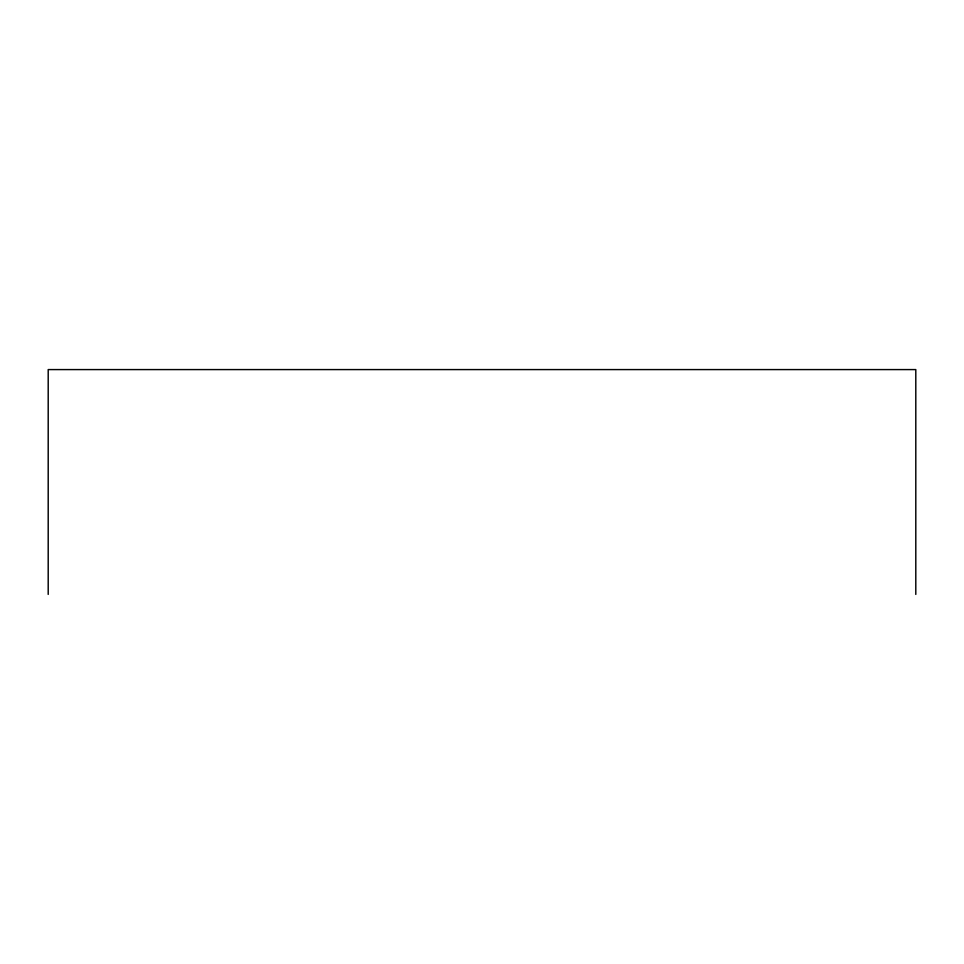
<?xml version="1.0" encoding="UTF-8"?>
<svg xmlns="http://www.w3.org/2000/svg" width="964" height="964" viewBox="0 0 964 964"><rect width="100%" height="100%" fill="white"/><g stroke="black" fill="none" stroke-linecap="round" stroke-linejoin="round"><path stroke-width="1.45" d="M915.8 594.414L915.8 369.586L48.2 369.586L48.2 594.414"/></g></svg>
